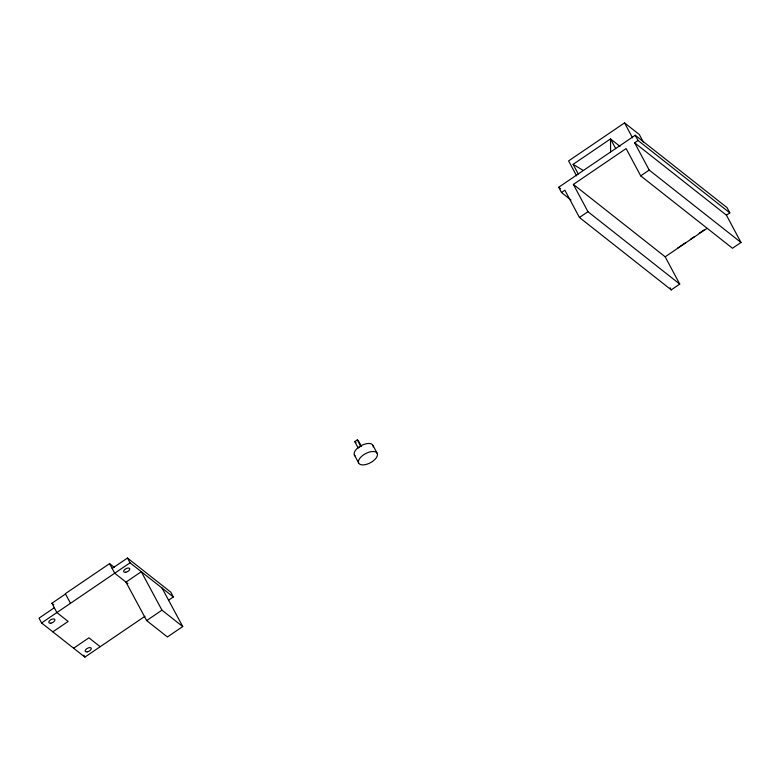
<?xml version="1.0" encoding="UTF-8"?>
<svg xmlns="http://www.w3.org/2000/svg" width="780" height="780" viewBox="0 0 780 780"><rect width="100%" height="100%" fill="white"/><g stroke="black" fill="none" stroke-linecap="round" stroke-linejoin="round"><path stroke-width="1.17" d="M168.548 600.22L173.335 596.963L130.026 562.809L41.574 622.966L39 618.15L54.317 607.747M146.65 620.587L161.947 610.155L182.734 626.545L167.437 636.977L146.65 620.587L125.989 582.133L141.287 571.691L161.947 610.155M643.315 142.018L639.317 134.521L624.556 122.889L568.61 160.904L576.615 175.88M578.243 173.979L573.105 164.346L610.535 138.908L620.002 146.386M571.028 200.05L561.473 192.504L558.675 187.278L635.242 135.252L727.038 207.636L729.836 212.872L726.433 215.182L634.637 142.789L638.04 140.478L729.836 212.872M561.473 192.504L564.876 190.193L579.442 217.483L671.239 289.877L679.75 284.096L665.174 256.805L573.378 184.411L626.125 148.57L640.692 175.861L732.488 248.255L741 242.473L726.433 215.182M579.442 217.483L587.954 211.702L679.75 284.096M640.692 175.861L649.204 170.079L741 242.473M114.299 567.333L109.59 563.618L65.354 593.678L70.492 603.31M52.825 631.839L68.143 621.436L56.882 612.563L51.909 603.252L65.53 593.999M112.164 568.435L127.481 558.032L170.781 592.176L173.335 596.963M359.853 446.901L358.205 448.022L354.773 441.607L357.26 439.92L358.517 440.915L361.374 446.267M73.612 648.239L88.93 637.825L100.181 646.708M690.319 239.411L694.366 236.662M699.143 233.259L704.008 229.954M677.557 248.167L685.25 242.941M665.174 256.805L706.972 228.403M41.574 622.966L84.874 657.111L144.963 616.278M573.105 164.346L583.352 170.508M558.675 187.278L560.586 188.78M354.773 441.607L356.041 442.601M127.881 583.615L114.738 573.251L109.59 563.618M51.909 603.252L53.8 604.734M162.074 588.081L182.734 626.545M635.242 135.252L638.04 140.478M624.556 122.889L632.56 137.865M634.637 142.789L649.204 170.079M615.673 148.541L610.535 138.908L610.574 152.012M670.117 287.771L671.239 289.877M573.378 184.411L587.954 211.702M372.996 445.477L377.286 453.502A10.462 5.167 -28.1 0 1 364.991 464.704A10.462 5.167 -28.1 0 1 361.559 456.398A10.462 5.167 -28.1 0 1 377.286 453.502M357.26 439.92L360.682 446.335M354.325 454.877L358.605 462.901M127.481 558.032L130.026 562.809M83.84 655.19L84.874 657.111M355.154 455.959A10.462 5.167 -28.1 0 1 361.676 445.38A10.462 5.167 -28.1 0 1 373.191 446.881M87.272 651.836A3.344 1.657 -28.1 0 0 91.202 648.248A3.344 1.657 -28.1 0 0 86.17 649.175A3.344 1.657 -28.1 0 0 87.272 651.836M125.746 572.247A3.344 1.657 -28.1 0 0 129.675 568.669A3.344 1.657 -28.1 0 0 124.644 569.595A3.344 1.657 -28.1 0 0 125.746 572.247M50.895 623.152A3.344 1.657 -28.1 0 0 54.834 619.564A3.344 1.657 -28.1 0 0 49.793 620.5A3.344 1.657 -28.1 0 0 50.895 623.152"/></g></svg>
